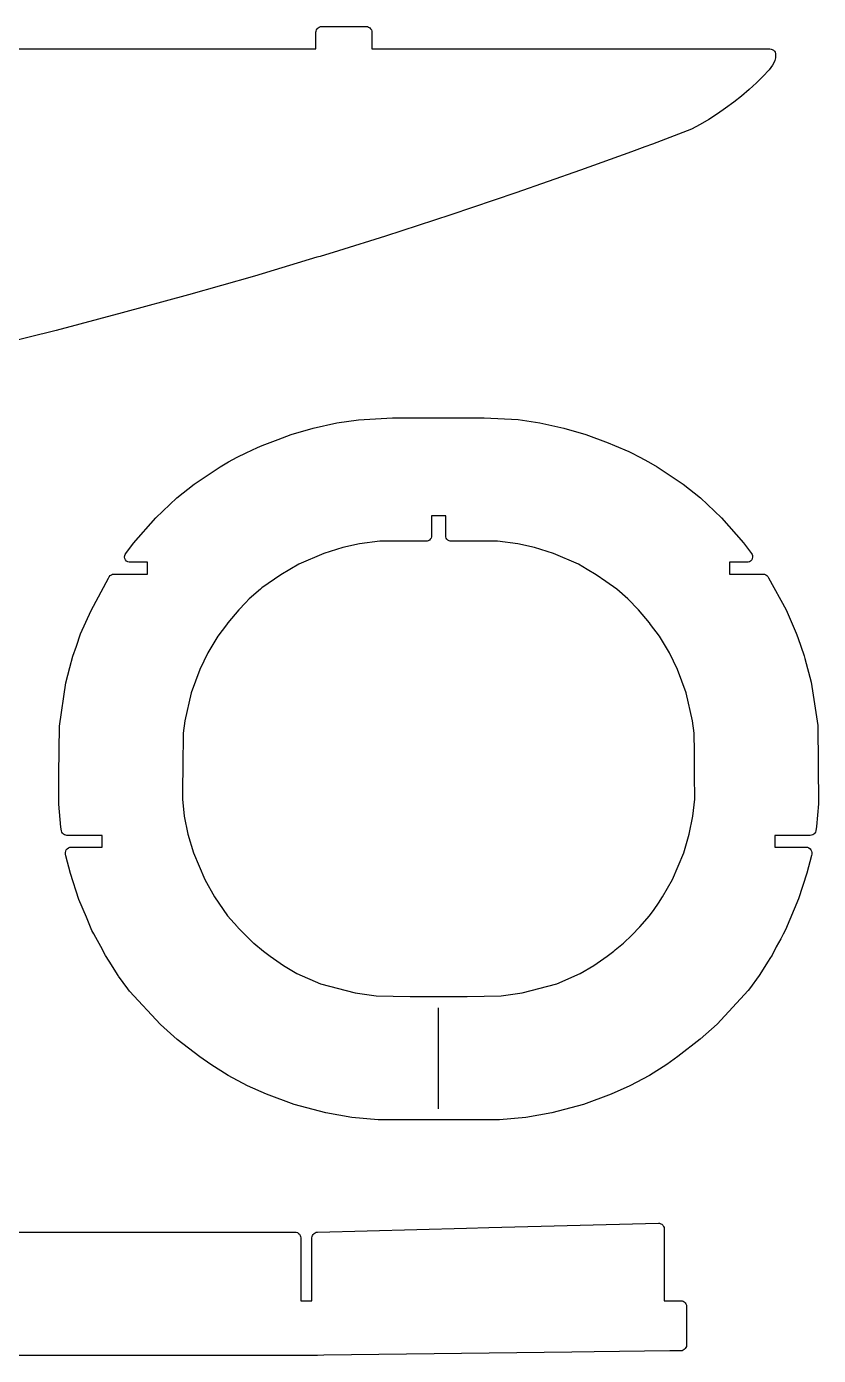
# Model space of a CAD drawing. Extents: x -1 to 1048, y 1 to 485.
# Drawn here: x 823.4 to 1048.2, y 1 to 378.4 of the extents above; entities that cross this region are included whole.
import ezdxf

# ---------------------------------------------------------------- set-up
doc = ezdxf.new("R2010")
doc.units = 0
doc.layers.add('Normal', color=7, linetype='CONTINUOUS')

msp = doc.modelspace()

# ---------------------------------------------------------------- linework, layer by layer
at = {"layer": 'Normal'}
for points in [[(855.52, 372.08, -5.08), (861.87, 372.08, -5.08), (861.87, 372.08, -8.89), (905.54, 372.08, -8.89), (905.54, 376.83, -8.89), (905.56, 377.16, -8.89), (905.66, 377.52, -8.89), (905.87, 377.83, -8.89), (906.12, 378.1, -8.89), (906.45, 378.28, -8.89), (906.78, 378.41, -8.89), (907.11, 378.43, -8.89), (910.51, 378.43, -8.89)], [(910.51, 378.43, -5.08), (916.86, 378.43, -5.08), (916.86, 378.43, -8.89), (919.81, 378.43, -8.89), (920.14, 378.41, -8.89), (920.47, 378.28, -8.89), (920.8, 378.1, -8.89), (921.05, 377.83, -8.89), (921.26, 377.52, -8.89), (921.36, 377.16, -8.89), (921.41, 376.83, -8.89), (921.41, 372.08, -8.89), (1008.2, 372.08, -8.89)], [(810.87, 345.16, -5.08), (810.87, 351.51, -5.08), (810.87, 351.51, -8.89), (810.87, 370.48, -8.89), (810.9, 370.81, -8.89), (811, 371.17, -8.89), (811.2, 371.48, -8.89), (811.45, 371.75, -8.89), (811.78, 371.93, -8.89), (812.11, 372.06, -8.89), (812.44, 372.08, -8.89), (855.52, 372.08, -8.89)], [(1008.2, 372.08, -5.08), (1014.55, 372.08, -5.08), (1014.55, 372.08, -8.89), (1034.44, 372.08, -8.89), (1034.77, 372.06, -8.89), (1035.1, 371.93, -8.89), (1035.43, 371.75, -8.89), (1035.69, 371.48, -8.89), (1035.89, 371.17, -8.89), (1035.99, 370.81, -8.89), (1036.04, 370.48, -8.89), (1035.99, 369.54, -8.89), (1035.81, 368.81, -8.89), (1035.53, 368.12, -8.89), (1035.2, 367.44, -8.89), (1034.21, 366.12, -8.89), (1032.43, 364.29, -8.89), (1030.6, 362.48, -8.89), (1028.52, 360.55, -8.89), (1026.36, 358.7, -8.89), (1024.15, 356.92, -8.89), (1021.87, 355.22, -8.89), (1019.51, 353.62, -8.89), (1017.12, 352.07, -8.89), (1014.65, 350.62, -8.89), (1012.16, 349.28, -8.89), (1001.06, 345.08, -8.89)], [(1001.06, 345.08, -5.08), (998.93, 344.27, -5.08), (995.12, 342.87, -5.08), (995.12, 342.87, -8.89), (980.62, 337.62, -8.89), (962.25, 331.19, -8.89), (943.81, 324.97, -8.89), (925.27, 318.95, -8.89), (911.89, 314.78, -8.89)], [(911.89, 314.78, -5.08), (906.7, 313.16, -5.08), (905.81, 312.9, -5.08), (905.81, 312.9, -8.89), (888.03, 307.57, -8.89), (869.34, 302.21, -8.89), (850.54, 297.08, -8.89), (831.72, 292.13, -8.89), (815.54, 288.09, -8.89)], [(888.9, 258.83, -5.08), (890.22, 259.41, -5.08), (894.79, 261.14, -5.08), (894.79, 261.14, -8.89), (898.47, 262.53, -8.89), (904.72, 264.39, -8.89), (911.5, 265.86, -8.89), (917.58, 266.78, -8.89), (927.28, 267.33, -8.89), (932.54, 267.28, -8.89), (937.77, 267.26, -8.89)], [(937.77, 267.26, -5.08), (940.94, 267.26, -5.08), (944.12, 267.26, -5.08), (944.12, 267.26, -8.89), (948.74, 267.28, -8.89), (953.34, 267.33, -8.89), (962.99, 266.8, -8.89), (969.11, 265.89, -8.89), (975.87, 264.41, -8.89), (982.12, 262.59, -8.89), (988.49, 260.17, -8.89)], [(835.66, 196.37, -5.08), (836.52, 199.59, -5.08), (837.51, 202.44, -5.08), (837.51, 202.44, -8.89), (838.71, 205.99, -8.89), (841.65, 212.62, -8.89), (846.58, 221.77, -8.89), (846.84, 222.15, -8.89), (847.12, 222.5, -8.89), (847.45, 222.73, -8.89), (847.8, 222.88, -8.89), (848.21, 222.91, -8.89), (857.73, 222.91, -8.89), (857.73, 226.26, -8.89), (852.78, 226.26, -8.89), (852.45, 226.29, -8.89), (852.09, 226.42, -8.89), (851.74, 226.62, -8.89), (851.46, 226.95, -8.89), (851.28, 227.33, -8.89), (851.2, 227.76, -8.89), (851.23, 228.17, -8.89), (851.36, 228.52, -8.89), (851.51, 228.8, -8.89), (853.74, 231.72, -8.89), (860.07, 238.94, -8.89), (866.01, 244.55, -8.89), (870.92, 248.49, -8.89), (878.33, 253.37, -8.89), (880.74, 254.76, -8.89), (883.18, 256.11, -8.89), (885.67, 257.4, -8.89), (888.9, 258.83, -8.89)], [(988.49, 260.17, -5.08), (990.35, 259.49, -5.08), (994.33, 257.73, -5.08), (994.33, 257.73, -8.89), (994.94, 257.45, -8.89), (997.46, 256.16, -8.89), (999.92, 254.79, -8.89), (1002.39, 253.37, -8.89), (1009.8, 248.49, -8.89), (1014.68, 244.55, -8.89), (1020.65, 238.94, -8.89), (1026.9, 231.8, -8.89), (1029.18, 228.8, -8.89), (1029.36, 228.52, -8.89), (1029.49, 228.17, -8.89), (1029.51, 227.76, -8.89), (1029.44, 227.33, -8.89), (1029.26, 226.95, -8.89), (1028.95, 226.62, -8.89), (1028.62, 226.42, -8.89), (1028.27, 226.29, -8.89), (1027.94, 226.26, -8.89), (1022.98, 226.26, -8.89), (1022.98, 222.91, -8.89), (1032.51, 222.91, -8.89), (1032.89, 222.86, -8.89), (1033.25, 222.71, -8.89), (1033.58, 222.5, -8.89), (1033.86, 222.2, -8.89), (1034.06, 221.89, -8.89), (1039.01, 212.73, -8.89), (1041.93, 206.12, -8.89), (1042.37, 204.93, -8.89)], [(987.88, 220.83, -5.08), (985.14, 222.73, -5.08), (982.55, 224.26, -5.08), (982.55, 224.26, -8.89), (980.06, 225.73, -8.89), (973, 228.73, -8.89), (967.54, 230.48, -8.89), (962.81, 231.52, -8.89), (957.05, 232.23, -8.89), (943.97, 232.23, -8.89), (943.64, 232.26, -8.89), (943.31, 232.38, -8.89), (942.97, 232.56, -8.89), (942.72, 232.84, -8.89), (942.52, 233.15, -8.89), (942.42, 233.48, -8.89), (942.37, 233.81, -8.89), (942.37, 239.45, -8.89), (938.33, 239.45, -8.89), (938.33, 233.81, -8.89), (938.3, 233.48, -8.89), (938.2, 233.15, -8.89), (938, 232.84, -8.89), (937.74, 232.56, -8.89), (937.41, 232.38, -8.89), (937.08, 232.26, -8.89), (936.75, 232.23, -8.89), (923.67, 232.23, -8.89), (917.88, 231.52, -8.89), (913.18, 230.48, -8.89), (907.72, 228.73, -8.89), (900.66, 225.73, -8.89), (895.58, 222.73, -8.89), (890.19, 219, -8.89)], [(890.19, 219, -5.08), (889.74, 218.67, -5.08), (886.61, 215.9, -5.08), (885.49, 214.73, -5.08), (885.49, 214.73, -8.89), (883.62, 212.73, -8.89), (880.47, 209.04, -8.89), (880.08, 208.48, -8.89), (877.62, 205.31, -8.89), (874.83, 200.58, -8.89), (872.54, 195.83, -8.89), (870.08, 189.15, -8.89), (868.3, 181.2, -8.89), (867.79, 177.75, -8.89), (867.69, 168.27, -8.89)], [(1013.03, 166.01, -5.08), (1012.98, 172.36, -5.08), (1012.98, 172.36, -8.89), (1012.93, 177.75, -8.89), (1012.42, 181.2, -8.89), (1010.64, 189.15, -8.89), (1008.18, 195.83, -8.89), (1005.89, 200.58, -8.89), (1003.1, 205.31, -8.89), (1000.56, 208.58, -8.89), (1000.25, 209.04, -8.89), (997.1, 212.73, -8.89), (994.11, 215.9, -8.89), (990.98, 218.67, -8.89), (987.88, 220.83, -8.89)], [(1042.37, 204.93, -5.08), (1044.17, 199.69, -5.08), (1044.37, 198.91, -5.08), (1044.37, 198.91, -8.89), (1046.18, 192.18, -8.89), (1048.03, 179.93, -8.89), (1048.21, 157.68, -8.89), (1047.67, 151.23, -8.89), (1047.45, 149.99, -8.89), (1047.37, 149.66, -8.89), (1047.17, 149.33, -8.89), (1046.91, 149.05, -8.89), (1046.58, 148.84, -8.89), (1046.25, 148.72, -8.89), (1045.9, 148.69, -8.89), (1035.86, 148.69, -8.89), (1035.86, 145.36, -8.89), (1044.73, 145.36, -8.89), (1045.13, 145.31, -8.89), (1045.51, 145.16, -8.89), (1045.82, 144.91, -8.89), (1046.07, 144.63, -8.89), (1046.23, 144.22, -8.89), (1046.33, 143.81, -8.89), (1046.3, 143.38, -8.89), (1046.2, 142.95, -8.89), (1044.91, 137.97, -8.89), (1042.54, 130.66, -8.89), (1038.89, 121.87, -8.89), (1038.17, 120.6, -8.89), (1037.49, 119.33, -8.89)], [(832.51, 159.66, -5.08), (832.56, 166.01, -5.08), (832.56, 166.01, -8.89), (832.69, 179.71, -8.89), (834.49, 192, -8.89), (835.66, 196.37, -8.89)], [(867.69, 168.27, -5.08), (867.64, 161.93, -5.08), (867.64, 161.93, -8.89), (867.61, 159, -8.89), (868.12, 154.13, -8.89)], [(990.5, 116.15, -5.08), (992.89, 118.08, -5.08), (995.2, 120.4, -5.08), (995.2, 120.4, -8.89), (997.48, 122.68, -8.89), (1000.28, 125.83, -8.89), (1001.55, 127.61, -8.89), (1002.79, 129.41, -8.89), (1003.96, 131.27, -8.89), (1006.78, 136.19, -8.89), (1009.95, 143.79, -8.89), (1011.53, 149.05, -8.89), (1012.57, 154.13, -8.89), (1013.1, 159, -8.89), (1013.03, 166.01, -8.89)], [(833.25, 149.99, 0.13), (833.25, 149.99, -8.89), (833.07, 151.08, -8.89), (832.51, 157.53, -8.89), (832.51, 159.66, -8.89)], [(868.12, 154.13, 0.13), (868.12, 154.13, -8.89), (869.19, 149.05, -8.89), (870.76, 143.79, -8.89), (873.94, 136.19, -8.89), (876.76, 131.27, -8.89), (877.93, 129.41, -8.89), (879.14, 127.61, -8.89), (880.44, 125.83, -8.89), (883.23, 122.68, -8.89), (883.36, 122.53, -8.89)], [(843.03, 119.71, -5.08), (842.47, 120.7, -5.08), (841.91, 121.72, -5.08), (840.33, 125.45, -5.08), (840.33, 125.45, -8.89), (838.23, 130.53, -8.89), (835.81, 137.87, -8.89), (834.54, 142.85, -8.89), (834.44, 143.33, -8.89), (834.39, 143.84, -8.89), (834.47, 144.22, -8.89), (834.62, 144.6, -8.89), (834.87, 144.91, -8.89), (835.23, 145.16, -8.89), (835.61, 145.31, -8.89), (835.96, 145.36, -8.89), (844.83, 145.36, -8.89), (844.83, 148.69, -8.89), (834.82, 148.69, -8.89), (834.47, 148.72, -8.89), (834.11, 148.84, -8.89), (833.81, 149.05, -8.89), (833.55, 149.33, -8.89), (833.35, 149.66, -8.89), (833.25, 149.99, -8.89)], [(883.36, 122.53, -5.08), (887.83, 118.08, -5.08), (887.86, 118.06, -5.08), (887.86, 118.06, -8.89), (890.63, 115.8, -8.89), (892.48, 114.43, -8.89), (894.38, 113.06, -8.89), (896.29, 111.73, -8.89), (900.13, 109.47, -8.89), (906.78, 106.5, -8.89), (916.66, 104.01, -8.89), (922.63, 103.15, -8.89), (932.26, 102.97, -8.89), (936.4, 102.97, -8.89)], [(946.4, 67.87, -5.08), (940.05, 67.87, -5.08), (940.05, 67.87, -8.89), (923.21, 67.87, -8.89), (915.67, 68.58, -8.89), (908.33, 69.88, -8.89), (899.36, 72.24, -8.89), (891.44, 75.18, -8.89), (886.13, 77.57, -8.89), (880.62, 80.49, -8.89), (875.64, 83.62, -8.89), (872.52, 85.83, -8.89), (866.14, 90.75, -8.89), (861.36, 94.97, -8.89), (852.58, 104.44, -8.89), (852.09, 105.16, -8.89), (849.43, 108.74, -8.89), (849.33, 108.86, -8.89), (846.81, 112.98, -8.89), (845.74, 114.58, -8.89), (844.4, 117.14, -8.89), (843.03, 119.71, -8.89)], [(1037.49, 119.33, -5.08), (1036.24, 117.02, -5.08), (1035.05, 114.71, -5.08), (1034.42, 113.77, -5.08), (1034.42, 113.77, -8.89), (1033.91, 112.98, -8.89), (1031.39, 108.86, -8.89), (1028.62, 105.16, -8.89), (1028.29, 104.65, -8.89), (1019.48, 95.07, -8.89), (1014.65, 90.81, -8.89), (1008.25, 85.88, -8.89), (1005.15, 83.67, -8.89), (1000.2, 80.54, -8.89), (994.69, 77.6, -8.89), (989.36, 75.21, -8.89), (981.51, 72.29, -8.89), (972.52, 69.9, -8.89), (965.17, 68.61, -8.89), (957.66, 67.87, -8.89), (946.4, 67.87, -8.89)], [(936.4, 102.97, -5.08), (942.75, 102.97, -5.08), (942.75, 102.97, -8.89), (948.46, 102.97, -8.89), (958.09, 103.15, -8.89), (964.06, 104.01, -8.89), (973.94, 106.5, -8.89), (980.59, 109.47, -8.89), (984.43, 111.73, -8.89), (986.33, 113.06, -8.89), (988.24, 114.43, -8.89), (990.09, 115.8, -8.89), (990.5, 116.15, -8.89)], [(940.36, 71.07, 0.13), (940.36, 71.07, -2.54), (940.36, 99.75, -2.54)], [(948.23, 37.11, -5.08), (954.58, 37.29, -5.08), (954.58, 37.29, -8.89), (1002.77, 38.53, -8.89), (1003.1, 38.51, -8.89), (1003.45, 38.4, -8.89), (1003.76, 38.23, -8.89), (1004.04, 37.95, -8.89), (1004.24, 37.64, -8.89), (1004.37, 37.29, -8.89), (1004.39, 36.96, -8.89), (1004.39, 30.38, -8.89)], [(771.47, 36.02, -5.08), (777.82, 36.02, -5.08), (777.82, 36.02, -8.89), (796.59, 36.02, -8.89), (796.92, 35.97, -8.89), (797.26, 35.86, -8.89), (797.56, 35.66, -8.89), (797.84, 35.41, -8.89), (798.02, 35.1, -8.89), (798.14, 34.75, -8.89), (798.17, 34.42, -8.89), (798.17, 16.51, -8.89), (801.34, 16.51, -8.89), (801.34, 34.42, -8.89), (801.37, 34.75, -8.89), (801.5, 35.1, -8.89), (801.67, 35.41, -8.89), (801.95, 35.66, -8.89), (802.26, 35.86, -8.89), (802.61, 35.97, -8.89), (802.94, 36.02, -8.89), (845.08, 36.02, -8.89)], [(845.08, 36.02, -5.08), (851.43, 36.02, -5.08), (851.43, 36.02, -8.89), (899.62, 36.02, -8.89), (899.95, 35.97, -8.89), (900.28, 35.86, -8.89), (900.61, 35.66, -8.89), (900.86, 35.41, -8.89), (901.07, 35.1, -8.89), (901.17, 34.75, -8.89), (901.19, 34.42, -8.89), (901.19, 16.51, -8.89), (904.37, 16.51, -8.89), (904.37, 34.42, -8.89), (904.42, 34.75, -8.89), (904.52, 35.08, -8.89), (904.7, 35.38, -8.89), (904.98, 35.66, -8.89), (905.28, 35.84, -8.89), (905.61, 35.97, -8.89), (905.92, 36.02, -8.89), (948.23, 37.11, -8.89)], [(1004.39, 30.38, -5.08), (1004.39, 24.03, -5.08), (1004.39, 24.03, -8.89), (1004.39, 16.51, -8.89), (1009.14, 16.51, -8.89), (1009.5, 16.48, -8.89), (1009.83, 16.38, -8.89), (1010.13, 16.18, -8.89), (1010.41, 15.93, -8.89), (1010.59, 15.6, -8.89), (1010.72, 15.27, -8.89), (1010.74, 14.94, -8.89), (1010.74, 12.7, -8.89)], [(1010.74, 12.7, -5.08), (1010.74, 6.35, -5.08), (1010.74, 6.35, -8.89), (1010.74, 3.89, -8.89), (1010.72, 3.56, -8.89), (1010.59, 3.23, -8.89), (1010.41, 2.92, -8.89), (1010.13, 2.64, -8.89), (1009.83, 2.46, -8.89), (1009.5, 2.34, -8.89), (1009.14, 2.31, -8.89), (1005.99, 2.31, -8.89), (984.55, 2.03, -8.89)], [(907.77, 1.02, -5.08), (905.99, 0.99, -5.08), (901.42, 0.99, -5.08), (901.42, 0.99, -8.89), (802.82, 0.99, -8.89)], [(984.55, 2.03, -5.08), (978.2, 1.96, -5.08), (978.2, 1.96, -8.89), (907.77, 1.02, -8.89)]]:
    msp.add_polyline3d(points, dxfattribs=at)

doc.saveas('drawing.dxf')
